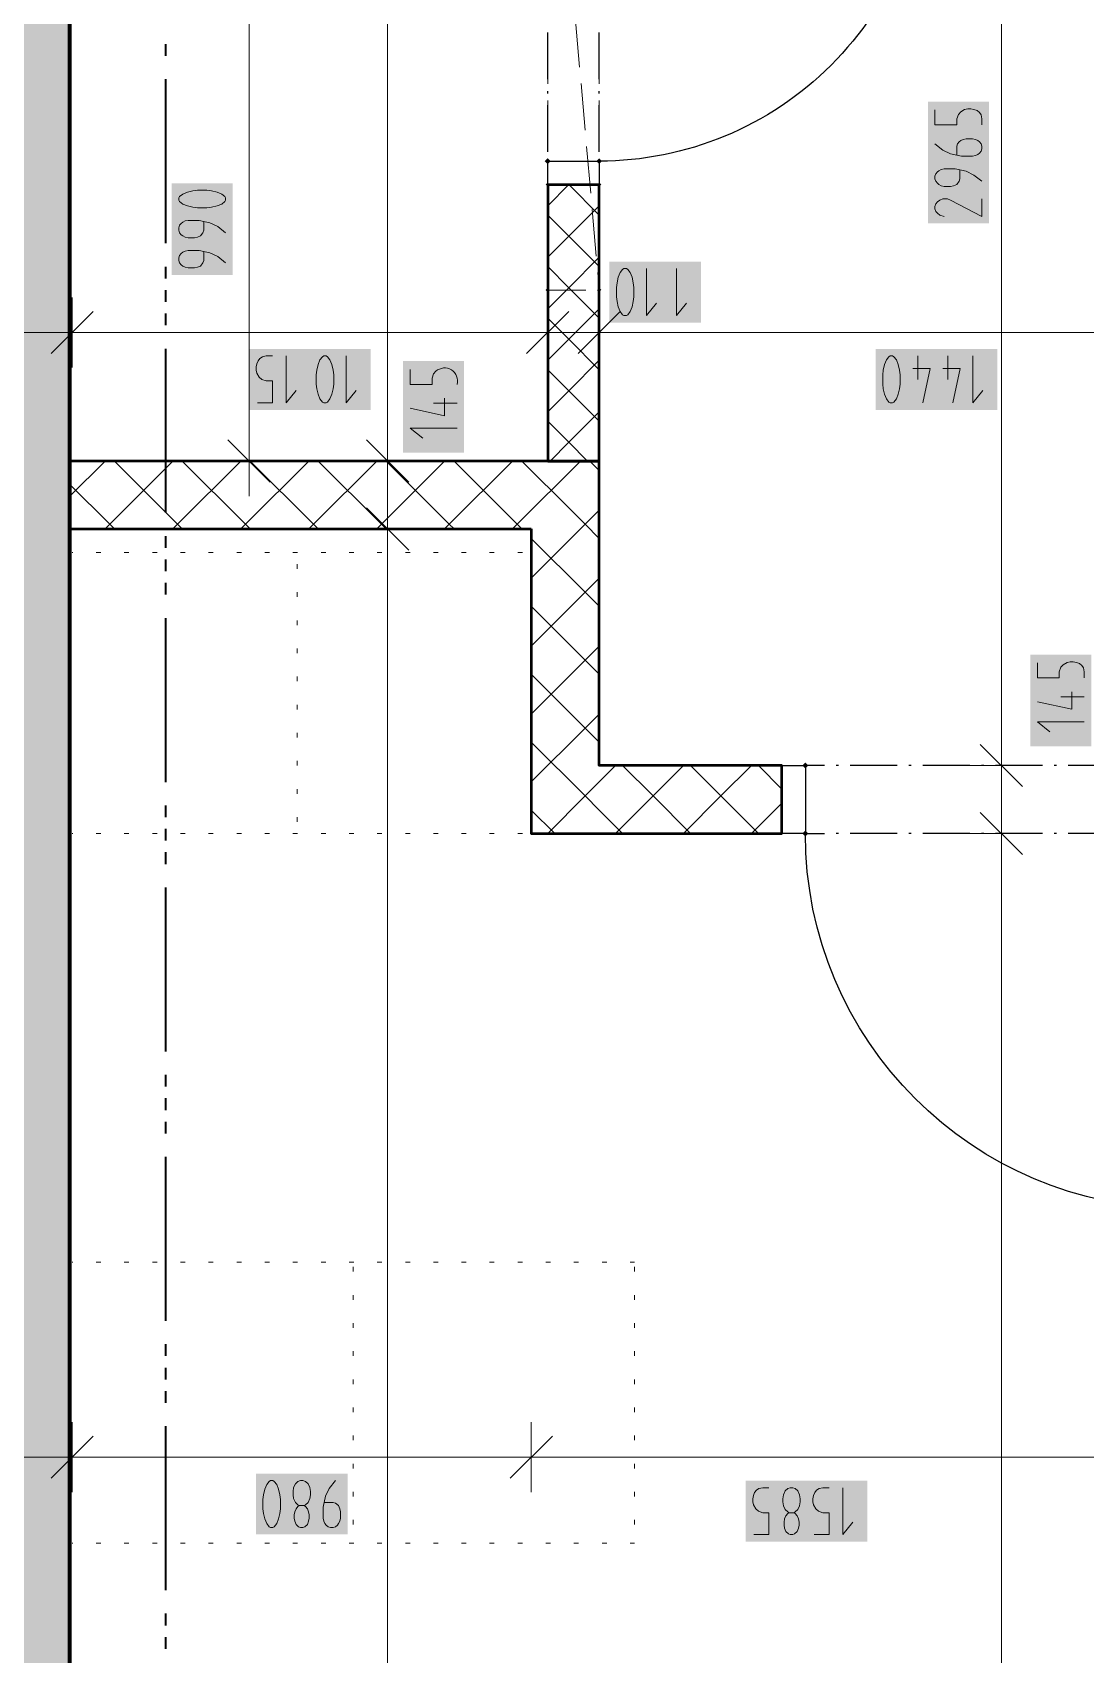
# Model space of a CAD drawing. Header units: millimetres. Extents: x 0 to 594, y 0 to 420.
# Drawn here: x 286.49 to 309.54, y 173.15 to 208.64 of the extents above; entities that cross this region are included whole.
import ezdxf

# ---------------------------------------------------------------- set-up
doc = ezdxf.new("R2010")
doc.units = ezdxf.units.MM
doc.header["$LTSCALE"] = 8
for name, color, linetype in [('PDF_Dvere', 7, 'Continuous'), ('PDF_Koty delkove', 7, 'Continuous'), ('PDF_Nabytek', 7, 'Continuous'), ('PDF_Pozarni useky', 7, 'Continuous'), ('PDF_Preklady', 7, 'Continuous'), ('PDF_Pricky zdene', 7, 'Continuous'), ('PDF_Steny obvodove nosne', 7, 'Continuous')]:
    doc.layers.add(name, color=color, linetype=linetype)

msp = doc.modelspace()

# ---------------------------------------------------------------- linework, layer by layer
at = {"layer": 'PDF_Dvere', "lineweight": 25}
for points in [[(298.895, 212.384), (298.895, 213.001), (306.07, 213.001, -0.414214), (298.895, 205.826)], [(310.745, 191.118), (311.606, 191.118), (311.606, 182.918, -0.414213), (303.406, 191.118), (303.826, 191.118)]]:
    msp.add_lwpolyline(points, format="xyb", dxfattribs=at)
for points in [[(297.768, 207.618), (297.768, 208.643)], [(298.895, 207.618), (298.895, 208.643)], [(297.768, 207.31), (297.768, 207.361)], [(298.895, 207.31), (298.895, 207.361)], [(297.768, 206.029), (297.768, 207.054)], [(298.895, 206.029), (298.895, 207.054)], [(303.826, 192.604), (303.406, 192.604)], [(304.134, 192.604), (304.082, 192.604)], [(305.415, 192.604), (304.39, 192.604)], [(305.722, 192.604), (305.671, 192.604)], [(307.004, 192.604), (305.979, 192.604)], [(307.311, 192.604), (307.26, 192.604)], [(308.592, 192.604), (307.567, 192.604)], [(308.9, 192.604), (308.849, 192.604)], [(310.181, 192.604), (309.156, 192.604)], [(304.134, 191.118), (304.082, 191.118)], [(305.415, 191.118), (304.39, 191.118)], [(305.722, 191.118), (305.671, 191.118)], [(307.004, 191.118), (305.979, 191.118)], [(307.311, 191.118), (307.26, 191.118)], [(308.592, 191.118), (307.567, 191.118)], [(308.9, 191.118), (308.849, 191.118)], [(310.181, 191.118), (309.156, 191.118)]]:
    msp.add_lwpolyline(points, dxfattribs=at)
for points in [[(297.768, 205.314), (297.768, 205.826), (298.895, 205.826), (298.895, 205.314)], [(302.893, 192.604), (303.406, 192.604), (303.406, 191.118), (302.893, 191.118)]]:
    msp.add_lwpolyline(points, close=True, dxfattribs=at)
at = {"layer": 'PDF_Dvere', "lineweight": 25, "transparency": 33554559}
for points in [[(297.768, 205.762), (297.704, 205.826), (297.832, 205.826), (297.768, 205.89)], [(298.895, 205.762), (298.831, 205.826), (298.959, 205.826), (298.895, 205.89)], [(303.47, 192.604), (303.406, 192.54), (303.406, 192.668), (303.342, 192.604)], [(303.47, 191.118), (303.406, 191.054), (303.406, 191.182), (303.342, 191.118)]]:
    msp.add_solid(points, dxfattribs=at)
at = {"layer": 'PDF_Koty delkove', "lineweight": 18}
for points in [[(294.266, 141.969), (294.266, 152.384), (294.266, 159.812), (294.266, 197.78), (294.266, 199.266), (294.266, 222.995), (294.266, 225.762), (294.266, 228.325)], [(307.695, 141.969), (307.695, 170.369), (307.695, 191.118), (307.695, 192.604), (307.695, 222.995), (307.695, 225.762)], [(291.233, 199.266), (291.233, 209.414), (291.233, 221.099)], [(306.242, 206.947), (306.242, 206.618), (306.72, 206.618), (306.72, 206.755), (306.755, 206.85), (306.806, 206.905), (306.891, 206.96), (306.959, 206.974), (307.028, 206.974), (307.096, 206.96), (307.164, 206.933), (307.215, 206.891), (307.25, 206.837), (307.267, 206.755), (307.267, 206.618)], [(306.72, 205.961), (306.72, 206.152), (306.737, 206.207), (306.771, 206.248), (306.806, 206.276), (306.856, 206.303), (306.925, 206.317), (307.061, 206.317), (307.13, 206.303), (307.181, 206.276), (307.215, 206.248), (307.25, 206.207), (307.267, 206.152), (307.267, 206.098), (307.25, 206.043), (307.215, 206.002), (307.181, 205.975), (307.13, 205.947), (307.061, 205.933), (306.823, 205.933), (306.584, 205.988), (306.413, 206.07), (306.242, 206.207)], [(307.267, 205.386), (307.096, 205.523), (306.925, 205.605), (306.686, 205.66), (306.446, 205.66), (306.379, 205.646), (306.327, 205.618), (306.294, 205.591), (306.259, 205.55), (306.242, 205.495), (306.242, 205.441), (306.259, 205.386), (306.294, 205.345), (306.327, 205.318), (306.379, 205.29), (306.446, 205.276), (306.584, 205.276), (306.651, 205.29), (306.72, 205.318), (306.771, 205.386), (306.789, 205.441), (306.789, 205.632)], [(307.267, 205.002), (307.267, 204.619), (306.584, 204.975), (306.515, 205.002), (306.413, 205.002), (306.345, 204.975), (306.294, 204.934), (306.259, 204.893), (306.242, 204.838), (306.242, 204.784), (306.259, 204.729), (306.294, 204.688), (306.345, 204.647), (306.446, 204.619)], [(290.721, 204.259), (290.55, 204.396), (290.378, 204.478), (290.14, 204.532), (289.9, 204.532), (289.832, 204.518), (289.781, 204.491), (289.747, 204.464), (289.712, 204.423), (289.696, 204.368), (289.696, 204.314), (289.712, 204.259), (289.747, 204.217), (289.781, 204.19), (289.832, 204.162), (289.9, 204.148), (290.037, 204.148), (290.105, 204.162), (290.173, 204.19)], [(290.173, 204.19), (290.225, 204.259), (290.242, 204.314), (290.242, 204.505)], [(290.721, 203.601), (290.55, 203.739), (290.378, 203.821), (290.14, 203.875), (289.9, 203.875), (289.832, 203.861), (289.781, 203.834), (289.747, 203.807), (289.712, 203.766), (289.696, 203.711), (289.696, 203.657), (289.712, 203.601), (289.747, 203.56), (289.781, 203.533), (289.832, 203.505), (289.9, 203.491), (290.037, 203.491), (290.105, 203.505), (290.173, 203.533), (290.225, 203.601), (290.242, 203.657), (290.242, 203.848)], [(299.271, 203.064), (299.271, 202.859), (299.285, 202.758), (299.313, 202.638), (299.354, 202.535), (299.408, 202.466), (299.436, 202.45), (299.49, 202.45), (299.518, 202.466), (299.572, 202.535), (299.613, 202.638), (299.641, 202.758), (299.655, 202.859), (299.655, 203.064), (299.641, 203.166), (299.613, 203.286), (299.572, 203.389), (299.518, 203.458), (299.49, 203.475), (299.436, 203.475)], [(299.436, 203.475), (299.408, 203.458), (299.354, 203.389), (299.313, 203.286), (299.285, 203.166), (299.271, 203.064)], [(299.928, 203.475), (299.928, 202.45), (300.147, 202.723)], [(300.586, 203.475), (300.586, 202.45), (300.804, 202.723)], [(287.364, 202.846), (287.364, 202.078), (287.364, 201.309)], [(297.768, 202.846), (297.768, 202.078), (297.768, 201.309)], [(298.895, 202.846), (298.895, 202.078), (298.895, 201.309)], [(287.825, 202.539), (286.903, 201.616)], [(298.229, 202.539), (297.307, 201.616)], [(299.357, 202.539), (298.434, 201.616)], [(315.141, 202.078), (313.869, 202.078), (313.655, 202.078), (311.814, 202.078), (298.895, 202.078), (297.768, 202.078), (287.364, 202.078), (285.212, 202.078), (274.808, 202.078), (273.681, 202.078)], [(291.416, 200.54), (291.744, 200.54), (291.744, 201.018), (291.607, 201.018), (291.512, 201.053), (291.457, 201.104), (291.403, 201.189), (291.389, 201.257), (291.389, 201.325), (291.403, 201.394), (291.43, 201.462), (291.471, 201.513), (291.525, 201.548), (291.607, 201.565), (291.744, 201.565)], [(292.046, 201.565), (292.046, 200.54), (292.264, 200.813)], [(293.36, 201.565), (293.36, 200.54), (293.578, 200.813)], [(305.755, 201.291), (306.138, 201.291), (305.973, 200.54)], [(305.864, 201.565), (305.864, 201.053)], [(306.412, 201.291), (306.795, 201.291), (306.63, 200.54)], [(306.521, 201.565), (306.521, 201.053)], [(307.069, 201.565), (307.069, 200.54), (307.287, 200.813)], [(295.511, 200.641), (295.511, 200.258), (294.759, 200.423)], [(295.784, 200.532), (295.272, 200.532)], [(295.784, 199.984), (294.759, 199.984), (295.032, 199.766)], [(291.695, 198.805), (290.772, 199.728)], [(294.727, 198.805), (293.804, 199.728)], [(292.002, 199.266), (291.233, 199.266), (290.465, 199.266)], [(291.233, 199.266), (291.233, 198.498)], [(295.034, 199.266), (294.266, 199.266), (293.497, 199.266)], [(294.727, 197.319), (293.804, 198.241)], [(295.034, 197.78), (294.266, 197.78), (293.497, 197.78)], [(308.484, 194.849), (308.484, 194.521), (308.961, 194.521), (308.961, 194.658), (308.996, 194.753), (309.047, 194.808), (309.133, 194.862), (309.2, 194.876), (309.269, 194.876), (309.337, 194.862), (309.405, 194.835), (309.456, 194.794), (309.491, 194.74), (309.509, 194.658), (309.509, 194.521)], [(309.235, 194.219), (309.235, 193.836), (308.484, 194.001)], [(309.509, 194.11), (308.996, 194.11)], [(309.509, 193.562), (308.484, 193.562), (308.756, 193.344)], [(308.156, 192.143), (307.234, 193.065)], [(308.464, 192.604), (307.695, 192.604), (306.926, 192.604)], [(308.156, 190.656), (307.234, 191.579)], [(308.464, 191.118), (307.695, 191.118), (306.926, 191.118)], [(287.364, 178.242), (287.364, 177.473), (287.364, 176.704)], [(297.409, 178.242), (297.409, 177.473), (297.409, 176.704)], [(287.825, 177.934), (286.903, 177.012)], [(297.87, 177.934), (296.948, 177.012)], [(313.656, 177.473), (304.19, 177.473), (299.534, 177.473), (297.409, 177.473), (287.364, 177.473), (285.212, 177.473), (275.167, 177.473), (258.921, 177.473)], [(291.538, 176.345), (291.552, 176.243), (291.579, 176.123), (291.62, 176.021), (291.674, 175.952), (291.702, 175.936), (291.756, 175.936), (291.784, 175.952), (291.838, 176.021), (291.879, 176.123), (291.907, 176.243), (291.921, 176.345), (291.921, 176.55), (291.907, 176.652), (291.879, 176.772), (291.838, 176.875), (291.784, 176.943), (291.756, 176.961), (291.702, 176.961), (291.674, 176.943), (291.62, 176.875), (291.579, 176.772), (291.552, 176.652), (291.538, 176.55)], [(293.125, 176.961), (292.988, 176.79), (292.906, 176.618), (292.852, 176.38), (292.852, 176.14), (292.866, 176.072), (292.893, 176.021), (292.92, 175.987), (292.961, 175.952), (293.016, 175.936), (293.07, 175.936), (293.125, 175.952)], [(302.282, 175.78), (302.61, 175.78), (302.61, 176.258), (302.473, 176.258), (302.378, 176.293), (302.323, 176.344), (302.269, 176.429), (302.255, 176.497), (302.255, 176.565), (302.269, 176.634), (302.296, 176.702), (302.337, 176.753), (302.391, 176.788), (302.473, 176.805), (302.61, 176.805)], [(303.185, 176.788), (303.13, 176.805), (303.076, 176.805), (303.021, 176.788), (302.966, 176.737), (302.926, 176.651), (302.912, 176.565)], [(302.912, 176.565), (302.912, 176.497), (302.926, 176.412), (302.966, 176.327), (303.021, 176.275), (303.048, 176.258), (303.158, 176.258), (303.185, 176.275), (303.24, 176.327), (303.281, 176.412), (303.295, 176.497), (303.295, 176.565), (303.281, 176.651), (303.24, 176.737), (303.185, 176.788)], [(303.596, 175.78), (303.924, 175.78), (303.924, 176.258), (303.787, 176.258), (303.692, 176.293), (303.637, 176.344), (303.583, 176.429), (303.569, 176.497), (303.569, 176.565), (303.583, 176.634), (303.61, 176.702), (303.651, 176.753), (303.705, 176.788), (303.787, 176.805), (303.924, 176.805)], [(304.226, 176.805), (304.226, 175.78), (304.444, 176.053)], [(291.538, 176.55), (291.538, 176.345)], [(292.441, 176.413), (292.468, 176.396), (292.509, 176.345), (292.536, 176.277), (292.55, 176.208), (292.55, 176.14), (292.536, 176.072), (292.509, 176.003), (292.454, 175.952), (292.413, 175.936), (292.359, 175.936), (292.318, 175.952), (292.263, 176.003), (292.236, 176.072), (292.222, 176.14), (292.222, 176.208), (292.236, 176.277), (292.263, 176.345), (292.304, 176.396), (292.331, 176.413)], [(293.125, 175.952), (293.166, 175.987), (293.193, 176.021), (293.221, 176.072), (293.235, 176.14), (293.235, 176.277), (293.221, 176.345), (293.193, 176.413), (293.125, 176.465), (293.07, 176.482), (292.879, 176.482)], [(303.158, 176.258), (303.185, 176.241), (303.226, 176.189), (303.253, 176.122), (303.267, 176.053), (303.267, 175.984), (303.253, 175.917), (303.226, 175.848), (303.171, 175.797), (303.13, 175.78), (303.076, 175.78), (303.035, 175.797), (302.98, 175.848), (302.953, 175.917), (302.939, 175.984), (302.939, 176.053), (302.953, 176.122), (302.98, 176.189), (303.021, 176.241), (303.048, 176.258)]]:
    msp.add_lwpolyline(points, dxfattribs=at)
for points in [[(290.31, 205.189), (290.105, 205.189), (290.003, 205.175), (289.883, 205.148), (289.781, 205.107), (289.712, 205.053), (289.696, 205.025), (289.696, 204.971), (289.712, 204.943), (289.781, 204.888), (289.883, 204.847), (290.003, 204.819), (290.105, 204.806), (290.31, 204.806), (290.412, 204.819), (290.532, 204.847), (290.635, 204.888), (290.703, 204.943), (290.721, 204.971), (290.721, 205.025), (290.703, 205.053), (290.635, 205.107), (290.532, 205.148), (290.412, 205.175)], [(292.703, 201.154), (292.703, 200.949), (292.717, 200.848), (292.744, 200.728), (292.785, 200.625), (292.839, 200.557), (292.867, 200.54), (292.921, 200.54), (292.949, 200.557), (293.003, 200.625), (293.044, 200.728), (293.072, 200.848), (293.086, 200.949), (293.086, 201.154), (293.072, 201.257), (293.044, 201.376), (293.003, 201.479), (292.949, 201.548), (292.921, 201.565), (292.867, 201.565), (292.839, 201.548), (292.785, 201.479), (292.744, 201.376), (292.717, 201.257)], [(305.098, 201.154), (305.098, 200.949), (305.112, 200.848), (305.139, 200.728), (305.18, 200.625), (305.234, 200.557), (305.262, 200.54), (305.316, 200.54), (305.344, 200.557), (305.398, 200.625), (305.439, 200.728), (305.467, 200.848), (305.481, 200.949), (305.481, 201.154), (305.467, 201.257), (305.439, 201.376), (305.398, 201.479), (305.344, 201.548), (305.316, 201.565), (305.262, 201.565), (305.234, 201.548), (305.18, 201.479), (305.139, 201.376), (305.112, 201.257)], [(292.195, 176.721), (292.195, 176.652), (292.209, 176.567), (292.249, 176.482), (292.304, 176.431), (292.331, 176.413), (292.441, 176.413), (292.468, 176.431), (292.523, 176.482), (292.564, 176.567), (292.578, 176.652), (292.578, 176.721), (292.564, 176.806), (292.523, 176.892), (292.468, 176.943), (292.413, 176.961), (292.359, 176.961), (292.304, 176.943), (292.249, 176.892), (292.209, 176.806)]]:
    msp.add_lwpolyline(points, close=True, dxfattribs=at)
msp.add_lwpolyline([(294.759, 201.271), (294.759, 200.943), (295.237, 200.943), (295.237, 201.08), (295.272, 201.175), (295.323, 201.23, -0.753224), (295.784, 200.943)], format="xyb", dxfattribs=at)
at = {"layer": 'PDF_Koty delkove', "color": 7, "lineweight": 18, "true_color": 0xffffff, "transparency": 33554559}
for points in [[(307.421, 204.465), (307.421, 207.127), (306.089, 204.465), (306.089, 207.127)], [(290.875, 203.338), (290.875, 205.343), (289.542, 203.338), (289.542, 205.343)], [(301.123, 203.629), (299.118, 203.629), (301.123, 202.296), (299.118, 202.296)], [(293.897, 201.719), (291.235, 201.719), (293.897, 200.386), (291.235, 200.386)], [(307.606, 201.719), (304.944, 201.719), (307.606, 200.386), (304.944, 200.386)], [(295.938, 199.447), (295.938, 201.452), (294.605, 199.447), (294.605, 201.452)], [(309.662, 193.025), (309.662, 195.03), (308.33, 193.025), (308.33, 195.03)], [(293.389, 177.114), (291.384, 177.114), (293.389, 175.782), (291.384, 175.782)], [(304.763, 176.959), (302.101, 176.959), (304.763, 175.627), (302.101, 175.627)]]:
    msp.add_solid(points, dxfattribs=at)
at = {"layer": 'PDF_Nabytek', "lineweight": 13}
for points in [[(287.375, 197.78), (287.364, 197.78)], [(287.364, 197.78), (287.364, 197.78)], [(287.99, 197.78), (287.888, 197.78)], [(288.605, 197.78), (288.503, 197.78)], [(289.22, 197.78), (289.118, 197.78)], [(289.835, 197.78), (289.733, 197.78)], [(290.45, 197.78), (290.348, 197.78)], [(291.065, 197.78), (290.963, 197.78)], [(291.68, 197.78), (291.578, 197.78)], [(292.295, 197.78), (292.193, 197.78)], [(292.91, 197.78), (292.808, 197.78)], [(293.525, 197.78), (293.423, 197.78)], [(294.14, 197.78), (294.038, 197.78)], [(294.755, 197.78), (294.653, 197.78)], [(295.37, 197.78), (295.268, 197.78)], [(295.985, 197.78), (295.883, 197.78)], [(296.6, 197.78), (296.498, 197.78)], [(297.215, 197.78), (297.113, 197.78)], [(297.409, 197.78), (297.409, 197.78)], [(297.409, 197.78), (297.409, 197.78)], [(297.409, 197.522), (297.409, 197.624)], [(287.364, 197.268), (287.364, 197.268)], [(287.364, 197.268), (287.364, 197.268)], [(292.284, 197.268), (292.284, 197.268)], [(292.284, 197.268), (292.284, 197.268)], [(292.284, 196.907), (292.284, 197.009)], [(292.284, 196.907), (292.284, 197.009)], [(297.215, 197.268), (297.113, 197.268)], [(297.215, 197.268), (297.113, 197.268)], [(297.409, 197.268), (297.409, 197.268)], [(297.409, 197.268), (297.409, 197.268)], [(297.409, 196.907), (297.409, 197.009)], [(292.284, 196.292), (292.284, 196.394)], [(292.284, 196.292), (292.284, 196.394)], [(297.409, 196.292), (297.409, 196.394)], [(292.284, 195.677), (292.284, 195.779)], [(292.284, 195.677), (292.284, 195.779)], [(297.409, 195.677), (297.409, 195.779)], [(292.284, 195.062), (292.284, 195.164)], [(292.284, 195.062), (292.284, 195.164)], [(297.409, 195.062), (297.409, 195.164)], [(292.284, 194.447), (292.284, 194.549)], [(292.284, 194.447), (292.284, 194.549)], [(297.409, 194.447), (297.409, 194.549)], [(292.284, 193.832), (292.284, 193.934)], [(292.284, 193.832), (292.284, 193.934)], [(297.409, 193.832), (297.409, 193.934)], [(292.284, 193.217), (292.284, 193.319)], [(292.284, 193.217), (292.284, 193.319)], [(297.409, 193.217), (297.409, 193.319)], [(292.284, 192.602), (292.284, 192.704)], [(292.284, 192.602), (292.284, 192.704)], [(297.409, 192.602), (297.409, 192.604), (297.409, 192.704)], [(297.409, 192.604), (297.409, 192.604)], [(292.284, 191.987), (292.284, 192.089)], [(292.284, 191.987), (292.284, 192.089)], [(297.409, 191.987), (297.409, 192.089)], [(292.284, 191.372), (292.284, 191.474)], [(292.284, 191.372), (292.284, 191.474)], [(297.409, 191.372), (297.409, 191.474)], [(287.375, 191.118), (287.364, 191.118)], [(287.364, 191.118), (287.364, 191.118)], [(287.99, 191.118), (287.888, 191.118)], [(288.605, 191.118), (288.503, 191.118)], [(289.22, 191.118), (289.118, 191.118)], [(289.835, 191.118), (289.733, 191.118)], [(290.45, 191.118), (290.348, 191.118)], [(291.065, 191.118), (290.963, 191.118)], [(291.68, 191.118), (291.578, 191.118)], [(292.295, 191.118), (292.193, 191.118)], [(292.284, 191.118), (292.284, 191.118)], [(292.284, 191.118), (292.284, 191.118)], [(292.91, 191.118), (292.808, 191.118)], [(293.525, 191.118), (293.423, 191.118)], [(294.14, 191.118), (294.038, 191.118)], [(294.755, 191.118), (294.653, 191.118)], [(295.37, 191.118), (295.268, 191.118)], [(295.985, 191.118), (295.883, 191.118)], [(296.6, 191.118), (296.498, 191.118)], [(297.215, 191.118), (297.113, 191.118)], [(297.409, 191.118), (297.409, 191.118)], [(297.409, 191.118), (297.409, 191.118)], [(287.375, 181.739), (287.364, 181.739)], [(287.364, 181.739), (287.364, 181.739)], [(287.99, 181.739), (287.888, 181.739)], [(288.605, 181.739), (288.503, 181.739)], [(289.22, 181.739), (289.118, 181.739)], [(289.835, 181.739), (289.733, 181.739)], [(290.45, 181.739), (290.348, 181.739)], [(291.065, 181.739), (290.963, 181.739)], [(291.68, 181.739), (291.578, 181.739)], [(292.295, 181.739), (292.193, 181.739)], [(292.91, 181.739), (292.808, 181.739)], [(293.525, 181.739), (293.423, 181.739)], [(293.514, 181.739), (293.514, 181.739)], [(294.14, 181.739), (294.038, 181.739)], [(294.755, 181.739), (294.653, 181.739)], [(295.37, 181.739), (295.268, 181.739)], [(295.985, 181.739), (295.883, 181.739)], [(296.6, 181.739), (296.498, 181.739)], [(297.215, 181.739), (297.113, 181.739)], [(297.83, 181.739), (297.728, 181.739)], [(298.445, 181.739), (298.343, 181.739)], [(299.06, 181.739), (298.958, 181.739)], [(299.664, 181.739), (299.573, 181.739)], [(299.664, 181.739), (299.664, 181.739)], [(299.664, 181.739), (299.664, 181.739)], [(299.664, 181.739), (299.664, 181.739)], [(293.514, 181.532), (293.514, 181.634)], [(299.664, 181.532), (299.664, 181.634)], [(299.664, 181.532), (299.664, 181.634)], [(293.514, 180.917), (293.514, 181.019)], [(299.664, 180.917), (299.664, 181.019)], [(299.664, 180.917), (299.664, 181.019)], [(293.514, 180.302), (293.514, 180.404)], [(299.664, 180.302), (299.664, 180.404)], [(299.664, 180.302), (299.664, 180.404)], [(293.514, 179.687), (293.514, 179.789)], [(299.664, 179.687), (299.664, 179.789)], [(299.664, 179.687), (299.664, 179.789)], [(293.514, 179.072), (293.514, 179.174)], [(299.664, 179.072), (299.664, 179.174)], [(299.664, 179.072), (299.664, 179.174)], [(293.514, 178.457), (293.514, 178.559)], [(299.664, 178.457), (299.664, 178.559)], [(299.664, 178.457), (299.664, 178.559)], [(293.514, 177.842), (293.514, 177.944)], [(299.664, 177.842), (299.664, 177.944)], [(299.664, 177.842), (299.664, 177.944)], [(293.514, 177.227), (293.514, 177.329)], [(299.664, 177.227), (299.664, 177.329)], [(299.664, 177.227), (299.664, 177.329)], [(293.514, 176.612), (293.514, 176.714)], [(299.664, 176.612), (299.664, 176.714)], [(299.664, 176.612), (299.664, 176.714)], [(293.514, 175.997), (293.514, 176.099)], [(299.664, 175.997), (299.664, 176.099)], [(299.664, 175.997), (299.664, 176.099)], [(287.375, 175.589), (287.364, 175.589)], [(287.364, 175.589), (287.364, 175.589)], [(287.99, 175.589), (287.888, 175.589)], [(288.605, 175.589), (288.503, 175.589)], [(289.22, 175.589), (289.118, 175.589)], [(289.835, 175.589), (289.733, 175.589)], [(290.45, 175.589), (290.348, 175.589)], [(291.065, 175.589), (290.963, 175.589)], [(291.68, 175.589), (291.578, 175.589)], [(292.295, 175.589), (292.193, 175.589)], [(292.91, 175.589), (292.808, 175.589)], [(293.525, 175.589), (293.423, 175.589)], [(293.514, 175.589), (293.514, 175.589)], [(294.14, 175.589), (294.038, 175.589)], [(294.755, 175.589), (294.653, 175.589)], [(295.37, 175.589), (295.268, 175.589)], [(295.985, 175.589), (295.883, 175.589)], [(296.6, 175.589), (296.498, 175.589)], [(297.215, 175.589), (297.113, 175.589)], [(297.83, 175.589), (297.728, 175.589)], [(298.445, 175.589), (298.343, 175.589)], [(299.06, 175.589), (298.958, 175.589)], [(299.664, 175.589), (299.573, 175.589)], [(299.664, 175.589), (299.664, 175.589)], [(299.664, 175.589), (299.664, 175.589)], [(299.664, 175.589), (299.664, 175.589)]]:
    msp.add_lwpolyline(points, dxfattribs=at)
for points in [[(287.364, 197.268), (287.375, 197.268)], [(287.888, 197.268), (287.99, 197.268)], [(288.503, 197.268), (288.605, 197.268)], [(289.118, 197.268), (289.22, 197.268)], [(289.733, 197.268), (289.835, 197.268)], [(290.348, 197.268), (290.45, 197.268)], [(290.963, 197.268), (291.065, 197.268)], [(291.578, 197.268), (291.68, 197.268)], [(292.193, 197.268), (292.295, 197.268)], [(292.808, 197.268), (292.91, 197.268)], [(293.423, 197.268), (293.525, 197.268)], [(294.038, 197.268), (294.14, 197.268)], [(294.653, 197.268), (294.755, 197.268)], [(295.268, 197.268), (295.37, 197.268)], [(295.883, 197.268), (295.985, 197.268)], [(296.498, 197.268), (296.6, 197.268)]]:
    msp.add_lwpolyline(points, close=True, dxfattribs=at)
at = {"layer": 'PDF_Pozarni useky', "lineweight": 35}
for points in [[(289.414, 208.13), (289.414, 208.387)], [(289.414, 204.03), (289.414, 207.618)], [(289.414, 203.262), (289.414, 203.518)], [(289.414, 202.749), (289.414, 203.006)], [(289.414, 202.237), (289.414, 202.493)], [(289.414, 198.137), (289.414, 201.724)], [(289.414, 197.368), (289.414, 197.624)], [(289.414, 196.856), (289.414, 197.112)], [(289.414, 196.343), (289.414, 196.599)], [(289.414, 192.243), (289.414, 195.831)], [(289.414, 191.474), (289.414, 191.731)], [(289.414, 190.962), (289.414, 191.218)], [(289.414, 190.449), (289.414, 190.706)], [(289.414, 186.349), (289.414, 189.937)], [(289.414, 185.581), (289.414, 185.837)], [(289.414, 185.068), (289.414, 185.324)], [(289.414, 184.556), (289.414, 184.812)], [(289.414, 180.456), (289.414, 184.043)], [(289.414, 179.687), (289.414, 179.943)], [(289.414, 179.174), (289.414, 179.431)], [(289.414, 178.662), (289.414, 178.918)], [(289.414, 174.562), (289.414, 178.149)], [(289.414, 173.793), (289.414, 174.05)], [(289.414, 173.281), (289.414, 173.537)]]:
    msp.add_lwpolyline(points, dxfattribs=at)
at = {"layer": 'PDF_Preklady', "lineweight": 18}
for points in [[(298.466, 207.884), (298.376, 208.905)], [(297.768, 207.515), (297.768, 208.54)], [(298.895, 207.515), (298.895, 208.54)], [(298.588, 206.505), (298.498, 207.526)], [(297.768, 206.131), (297.768, 207.156)], [(298.895, 206.131), (298.895, 207.156)], [(298.709, 205.127), (298.619, 206.148)], [(297.768, 205.314), (297.768, 205.773)], [(298.895, 205.314), (298.895, 205.773)], [(297.768, 204.748), (297.768, 205.314)], [(298.895, 204.748), (298.895, 205.314)], [(298.83, 203.749), (298.74, 204.77)], [(297.768, 203.364), (297.768, 204.389)], [(298.895, 203.364), (298.895, 204.389)], [(298.895, 203.008), (298.862, 203.391)], [(298.599, 203.008), (297.768, 203.008)]]:
    msp.add_lwpolyline(points, dxfattribs=at)
at = {"layer": 'PDF_Preklady', "lineweight": 18, "transparency": 33554559}
for points in [[(297.768, 205.268), (297.722, 205.314), (297.814, 205.314), (297.768, 205.36)], [(297.768, 205.268), (297.722, 205.314), (297.814, 205.314), (297.768, 205.36)], [(298.895, 205.268), (298.849, 205.314), (298.941, 205.314), (298.895, 205.36)], [(298.895, 205.268), (298.849, 205.314), (298.941, 205.314), (298.895, 205.36)], [(297.768, 202.961), (297.722, 203.008), (297.814, 203.008), (297.768, 203.054)], [(297.814, 203.008), (297.768, 202.961), (297.768, 203.054), (297.722, 203.008)], [(298.899, 202.962), (298.849, 203.004), (298.941, 203.012), (298.891, 203.054)], [(298.941, 203.008), (298.895, 202.961), (298.895, 203.054), (298.849, 203.008)], [(298.895, 202.961), (298.849, 203.008), (298.941, 203.008), (298.895, 203.054)]]:
    msp.add_solid(points, dxfattribs=at)
at = {"layer": 'PDF_Pricky zdene', "lineweight": 9}
for points in [[(298.229, 205.314), (297.768, 204.853)], [(298.895, 204.648), (298.229, 205.314)], [(298.229, 205.314), (298.229, 205.314)], [(298.229, 205.314), (298.229, 205.314)], [(298.895, 204.853), (298.229, 204.186), (297.768, 203.725)], [(298.895, 203.52), (298.229, 204.186), (297.768, 204.648)], [(298.895, 203.725), (298.229, 203.059), (297.768, 202.598)], [(298.895, 202.393), (298.229, 203.059), (297.768, 203.52)], [(298.895, 202.598), (298.229, 201.931), (297.768, 201.47)], [(298.895, 201.265), (298.229, 201.931), (297.768, 202.393)], [(298.895, 201.47), (298.229, 200.804), (297.768, 200.343)], [(298.895, 200.138), (298.229, 200.804), (297.768, 201.265)], [(298.895, 200.343), (298.229, 199.676), (297.819, 199.266)], [(298.639, 199.266), (298.229, 199.676), (297.768, 200.138)], [(288.082, 199.266), (287.313, 198.498)], [(289.568, 199.266), (288.184, 197.883), (288.082, 197.78)], [(289.773, 197.78), (289.67, 197.883), (288.287, 199.266)], [(291.054, 199.266), (289.67, 197.883), (289.568, 197.78)], [(291.259, 197.78), (291.157, 197.883), (289.773, 199.266)], [(292.54, 199.266), (291.157, 197.883), (291.054, 197.78)], [(292.745, 197.78), (292.643, 197.883), (291.259, 199.266)], [(294.027, 199.266), (292.643, 197.883), (292.54, 197.78)], [(294.232, 197.78), (294.129, 197.883), (292.745, 199.266)], [(295.513, 199.266), (294.129, 197.883), (294.027, 197.78)], [(295.718, 197.78), (295.615, 197.883), (294.232, 199.266)], [(296.999, 199.266), (295.615, 197.883), (295.513, 197.78)], [(297.204, 197.78), (297.102, 197.883), (295.718, 199.266)], [(298.485, 199.266), (297.102, 197.883), (296.999, 197.78)], [(298.28, 198.19), (297.204, 199.266)], [(298.895, 199.061), (298.69, 199.266)], [(288.287, 197.78), (288.184, 197.883), (287.313, 198.754)], [(298.895, 198.19), (298.588, 197.883), (297.409, 196.704)], [(298.895, 197.575), (298.588, 197.883), (298.28, 198.19)], [(298.895, 198.19), (298.895, 198.19)], [(298.895, 196.089), (298.588, 196.396), (297.409, 197.575)], [(298.895, 196.704), (298.588, 196.396), (297.409, 195.218)], [(298.895, 194.603), (298.588, 194.91), (297.409, 196.089)], [(298.895, 195.218), (298.588, 194.91), (297.409, 193.731)], [(298.895, 193.116), (298.588, 193.424), (297.409, 194.603)], [(298.895, 193.731), (298.588, 193.424), (297.409, 192.245)], [(299.408, 191.118), (298.895, 191.63), (298.588, 191.938), (297.409, 193.116)], [(299.254, 192.604), (298.895, 192.245)], [(300.74, 192.604), (300.074, 191.938), (299.254, 191.118)], [(300.894, 191.118), (300.074, 191.938), (299.408, 192.604)], [(302.227, 192.604), (301.56, 191.938), (300.74, 191.118)], [(302.38, 191.118), (301.56, 191.938), (300.894, 192.604)], [(302.893, 192.091), (302.38, 192.604)], [(298.895, 192.245), (298.588, 191.938), (297.768, 191.118)], [(302.893, 191.784), (302.227, 191.118)], [(297.922, 191.118), (297.409, 191.63)]]:
    msp.add_lwpolyline(points, dxfattribs=at)
at = {"layer": 'PDF_Pricky zdene', "lineweight": 50}
for points in [[(297.768, 205.314), (298.895, 205.314)], [(297.768, 205.314), (297.768, 203.008), (297.768, 199.266), (298.895, 199.266), (298.895, 203.008), (298.895, 205.314)], [(298.895, 198.19), (298.895, 199.266), (297.768, 199.266), (287.364, 199.266), (287.313, 199.266), (287.313, 197.78), (287.364, 197.78), (297.409, 197.78)], [(297.409, 197.78), (297.409, 191.118), (298.895, 191.118), (302.893, 191.118), (302.893, 192.604), (298.895, 192.604), (298.895, 198.19)]]:
    msp.add_lwpolyline(points, dxfattribs=at)
at = {"layer": 'PDF_Steny obvodove nosne', "lineweight": 70}
msp.add_lwpolyline([(287.313, 139.561), (287.313, 141.969), (287.313, 221.099), (287.313, 223.712), (285.263, 223.712), (285.263, 221.099), (285.263, 141.969), (285.263, 139.561)], close=True, dxfattribs=at)
at = {"layer": 'PDF_Steny obvodove nosne', "color": 9, "lineweight": 9, "true_color": 0xc0c0c0, "transparency": 33554559}
msp.add_solid([(287.313, 139.561), (287.313, 223.712), (285.263, 139.561), (285.263, 223.712)], dxfattribs=at)

doc.saveas('drawing.dxf')
